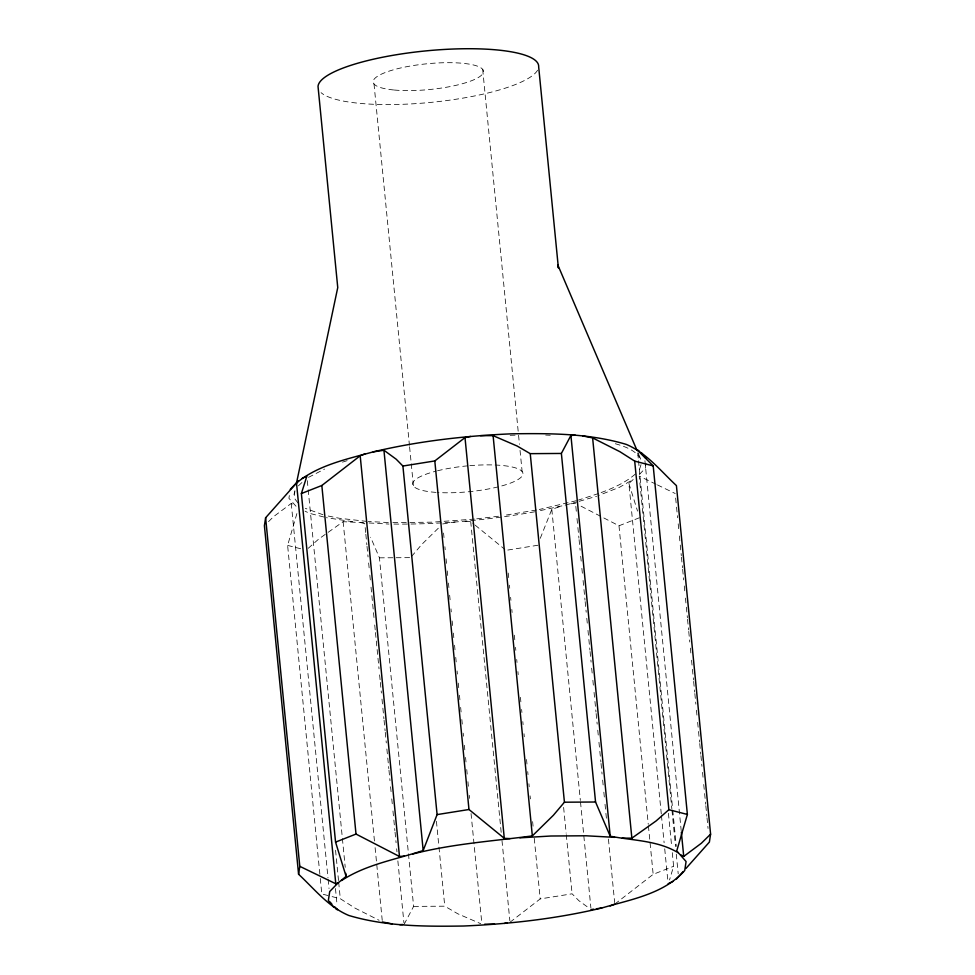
<?xml version="1.0" encoding="UTF-8"?>
<svg xmlns="http://www.w3.org/2000/svg" width="975" height="975" viewBox="0 0 975 975"><rect width="100%" height="100%" fill="white"/><g stroke="black" fill="none" stroke-linecap="round" stroke-linejoin="round"><path stroke-width="0.73" stroke-dasharray="4.88 3.66" d="M289.343 495.532L288.917 498.286L296.766 507.073M646.035 463.369L645.279 468.329L638.869 474.935M298.009 502.905L295.157 499.322L294.133 494.288L295.072 489.828M672.287 852.662L673.615 866.3L669.52 879.962M319.861 874.246L287.613 545.391L297.399 511.838M294.133 494.288L294.95 491.753M641.026 464.648L639.734 468.658L637.187 471.79M540.272 538.322L551.813 509.34L562.319 505.806L537.554 511.192M404.089 924.398L413.619 906.397L379.446 557.834L370.61 537.237M298.374 485.879L303.639 480.919M411.499 556.542L421.639 544.562L438.457 528.072M268.503 521.649L273.622 516.604L291.269 503.429L294.304 505.038M661.294 813.967L628.887 483.442L633.397 479.322L619.673 487.195L599.223 495.239M308.246 548.291L318.886 538.907L343.139 521.686L367.599 522.893M635.31 474.094C625.072 482.93 612.483 488.438 599.893 493.021M614.811 904.093L653.165 874.343L673.615 866.3M509.998 922.253L540.199 898.913L572.093 893.807L578.821 900.644L588.595 907.786M308.514 477.36L324.565 469.085M639.442 517.737L618.991 525.781L580.527 505.928M342.481 462.138L347.258 460.627M598.528 493.533L578.443 500.065M565.11 505.135L577.773 501.723M579.199 501.308L596.554 496.287M576.396 500.687L539.285 509.486M536.482 509.998L502.881 515.592M534.69 511.814C487.622 520.211 439.81 524.648 391.987 524.05M537.908 545.244L506.013 550.339M442.662 523.953L455.106 522.003M498.518 516.238L475.995 518.932M570.68 503.783L575.518 503.344M474.508 519.066L432.595 522.161L392.206 522.661M510.181 435.301L517.396 435.106M379.446 557.834L394.753 557.737M396.191 557.724L410.585 557.639M413.619 906.397L444.758 906.189L457.836 913.807L480.687 923.678M545.671 435.069L550.229 435.264M388.379 522.527L368.27 521.515M464.99 521.235L470.706 521.515L474.057 524.258M369.05 522.966L388.94 524.062M366.88 521.393L339.349 518.273L326.247 515.641M352.718 521.71L326.406 517.676M323.834 517.006L309.355 513.277L305.053 511.156M300.653 548.754L287.613 545.391M327.99 895.55L321.799 893.953L320.007 875.769M332.097 896.61L340.299 898.718L355.095 908.152L379.092 920.278M360.36 522.49L364.796 523.66L365.686 532.728M615.335 443.735C624.622 446.44 634.871 449.841 640.404 458.335L640.904 460.761M322.969 514.727L305.333 508.353M656.09 484.258L639.21 476.08L671.836 808.775M657.455 484.928L675.212 493.521M475.178 525.172L504.867 549.4M638.028 452.766L640.404 458.335M628.887 483.442L637.54 511.095M675.663 498.067L676.406 505.647M676.553 507.158L677.588 517.774M678.186 523.831L678.783 529.9M679.38 535.957L680.111 543.538M680.27 545.049L681.306 555.665M681.452 557.176L682.5 567.779M682.646 569.303L683.682 579.906M684.279 585.963L684.877 592.032M685.462 598.089L686.205 605.67M686.363 607.181L687.399 617.797M687.546 619.308L688.582 629.911M688.74 631.434L689.776 642.037M690.373 648.107L690.97 654.164M691.555 660.221L692.299 667.802M692.445 669.313L693.493 679.928M693.639 681.44L694.675 692.055M694.834 693.566L695.87 704.169M696.467 710.239L697.052 716.296M697.649 722.365L698.392 729.934M698.539 731.457L699.587 742.06M699.733 743.572L700.769 754.187M700.915 755.698L701.963 766.313M702.561 772.371L703.146 778.428M703.743 784.497L704.486 792.078M704.632 793.589L705.681 804.192M705.827 805.716L706.863 816.319M707.009 817.83L708.057 828.445M644.926 460.712L681.196 830.639M637.76 453.18L638.345 459.225M638.503 460.736L672.604 808.555M672.75 810.067L676.309 846.361M671.982 810.286L675.541 846.58M676.284 854.149L678.21 873.807M668.423 813.26L671.69 846.592M661.44 815.478L664.121 842.778M664.718 848.835L667.838 880.681M618.991 525.781L648.265 824.326M648.412 825.849L653.165 874.343M575.823 506.366L576.408 512.411M577.005 518.468L577.748 526.025M577.895 527.536L578.931 538.127M579.077 539.638L580.113 550.217M580.71 556.274L581.307 562.319M581.892 568.364L582.489 574.421M583.087 580.466L583.83 588.023M583.976 589.546L585.012 600.125M585.158 601.636L586.194 612.227M586.792 618.272L587.389 624.317M587.974 630.374L588.717 637.93M588.863 639.442L589.899 650.033M590.058 651.544L591.094 662.122M591.679 668.18L592.276 674.225M592.873 680.27L593.458 686.327M594.055 692.372L594.799 699.94M594.945 701.452L595.981 712.03M596.127 713.542L597.175 724.132M597.76 730.178L598.357 736.223M598.955 742.28L599.686 749.836M599.844 751.347L600.88 761.938M601.027 763.449L602.062 774.04M602.66 780.085L603.245 786.13M603.842 792.175L604.439 798.233M605.024 804.277L605.768 811.846M605.914 813.357L606.657 820.913M608.437 839.061L614.664 902.57M551.813 509.34L580.357 800.438M580.503 801.95L590.911 908.078M563.623 807.422L566.146 833.186M566.292 834.71L572.093 893.807M482.686 69.371L518.42 433.765M518.566 435.277L519.456 444.344M520.041 450.389L522.125 471.559M508.243 573.068L508.694 577.614M509.438 585.195L509.73 588.23M510.62 597.322L510.924 600.356M511.814 609.448L512.107 612.483M514.337 635.213L514.788 639.758M515.531 647.339L515.824 650.362M516.713 659.453L517.006 662.488M517.908 671.58L518.2 674.615M520.431 697.344L520.869 701.89M521.613 709.471L521.918 712.506M522.807 721.598L523.1 724.62M524.002 733.724L524.294 736.747M526.524 759.488L526.963 764.034M527.707 771.603L528.011 774.638M528.901 783.729L529.193 786.764M530.083 795.856L530.388 798.891M532.618 821.62L533.057 826.166M534.251 838.293L540.199 898.913M470.706 521.515L501.247 833.04M501.991 840.596L509.852 920.741M443.552 533.045L444.003 537.591M444.893 546.695L445.185 549.717M446.075 558.821L446.526 563.367M447.269 570.948L447.72 575.494M448.463 583.074L448.902 587.62M449.646 595.201L450.097 599.759M450.986 608.851L451.279 611.886M452.168 620.977L452.619 625.523M453.363 633.104L453.814 637.662M454.557 645.243L454.996 649.789M455.739 657.369L456.19 661.915M457.08 671.007L457.372 674.042M458.274 683.134L458.713 687.692M459.457 695.273L459.908 699.818M460.651 707.399L461.09 711.945M461.833 719.526L462.284 724.072M463.174 733.176L463.466 736.198M464.368 745.302L464.807 749.848M465.55 757.429L466.001 761.975M466.745 769.555L467.183 774.101M467.927 781.682L468.378 786.24M469.268 795.332L469.572 798.367M471.047 813.528L481.76 922.679M374.01 83.923L409.439 445.283M409.585 446.794L413.449 486.098M436.434 821.328L438.811 845.581M438.969 847.092L444.758 906.189M365.832 534.239L366.868 544.83M367.014 546.341L368.05 556.932M368.648 562.977L369.245 569.022M369.83 575.079L370.427 581.124M371.024 587.169L374.132 618.93M374.729 624.975L375.314 631.032M375.472 632.543L377.837 656.736M377.983 658.247L379.031 668.838M379.616 674.883L380.213 680.928M380.36 682.439L381.396 693.03M381.993 699.075L382.736 706.643M382.883 708.155L383.918 718.733M384.065 720.245L385.101 730.836M385.259 732.347L386.295 742.938M386.88 748.983L387.623 756.539M387.77 758.05L388.818 768.641M388.964 770.152L390 780.743M390.597 786.788L391.182 792.833M391.779 798.891L392.377 804.936M392.962 810.981L393.705 818.549M393.851 820.06L394.887 830.639M395.046 832.15L396.082 842.741M396.667 848.786L396.971 851.809M397.861 860.888L403.93 922.886M343.139 521.686L374.51 841.596M375.107 847.653L382.237 920.424M307.308 480.687L308.051 488.268M308.197 489.779L342.249 836.989M342.396 838.5L345.223 867.311M335.546 850.224L338.52 880.535M338.666 882.046L340.299 898.718M335.461 888.53L337.094 905.153M291.269 503.429L327.99 877.914M328.136 879.426L329.026 888.53M537.578 70.188A110.821 25.874 -5.6 0 1 433.57 102.119A110.821 25.874 -5.6 0 1 321.08 92.662M495.081 465.014A55.417 12.931 -5.6 0 1 514.837 481.26A55.417 12.931 -5.6 0 1 437.519 492.497M436.069 492.399A55.417 12.931 -5.6 0 1 436.069 471.144M437.507 470.779A55.417 12.931 -5.6 0 1 468.366 465.782M469.816 465.66A55.417 12.931 -5.6 0 1 492.046 464.917M394.314 90.029A55.417 12.931 -5.6 0 0 482.966 73.418A55.417 12.931 -5.6 0 0 407.769 66.495A55.417 12.931 -5.6 0 0 394.314 90.029"/><path stroke-width="1.46" d="M638.796 450.596L637.455 450.158L653.201 465.892L687.387 814.454L676.747 850.895L686.083 861.559L684.718 870.517C663.926 894.026 630.496 899.596 601.758 907.993C556.469 918.767 510.035 923.995 463.576 926.018C425.173 926.567 385.929 926.567 348.794 915.464C328.502 906.982 314.377 888.944 298.582 874.246L299.788 866.324L265.614 517.762L296.498 483.015C317.96 465.075 346.868 459.188 373.242 451.864C418.531 441.09 464.965 435.849 511.424 433.826C549.827 433.278 589.071 433.278 626.206 444.381C646.498 452.863 660.623 470.901 676.418 485.599L710.592 834.161L709.386 842.083L685.912 868.506M265.614 517.762L264.408 525.683L298.582 874.246M296.327 483.88L337.752 287.564L318.033 86.47A110.821 25.874 -5.6 0 1 430.06 50.505A110.821 25.874 -5.6 0 1 538.663 66.836L558.383 267.918L557.724 264.725L636.833 449.987M333.742 907.225L328.356 900.473L329.721 891.516L337.935 883.057L346.113 876.403L335.558 842.108L301.385 493.545L306.869 476.141L302.165 478.347M373.242 451.864L383.943 450.255L396.179 459.201L402.907 466.038L437.092 814.6L423.187 850.505C395.692 859.621 366.222 864.362 341.603 880.535M678.234 852.772C657.686 840.316 633.043 840.706 610.204 836.184L595.554 802.011L561.381 453.448L570.911 435.447L575.201 435.167M480.468 435.654L493.094 435.654L517.164 446.038L530.242 453.655L564.428 802.206L553.361 815.295L532.338 835.904C492.363 841.193 451.888 843.85 412.681 854.039M683.134 871.626L676.504 878.975M290.282 489.34L298.496 480.87M710.592 834.161L701.378 843.241L683.731 856.416L680.696 854.807M582.855 435.947L592.617 437.897L619.905 451.705L634.701 461.126L668.887 809.689L656.114 820.938L631.861 838.159L622.282 838.134M301.385 493.545L321.835 485.501L360.189 455.764L364.882 453.887M402.907 466.038L434.801 460.943L465.002 437.592L470.572 436.434M668.131 883.703L672.835 881.497M610.118 905.958L614.811 904.093M335.558 842.108L356.009 834.064L399.482 856.501L404.32 856.074M299.788 866.324L335.79 883.764L337.935 883.057M504.428 923.422L507.219 922.838M437.092 814.6L468.975 809.506L504.294 838.329L510.01 838.61M591.057 909.59L593.726 909.188M596.408 908.785L601.758 907.993M399.799 924.678L402.651 924.495M519.894 837.842L550.863 836.014L586.06 835.782L614.64 837.354M530.242 453.655L561.381 453.448M564.428 802.206L595.554 802.011M484.709 924.203L494.532 924.19M382.383 921.948L392.145 923.898M653.201 465.892L634.701 461.126M668.887 809.689L687.387 814.454M336.204 909.261L337.545 909.699L334.705 906.86M329.769 901.936L331.768 903.922M641.257 452.619L645.755 458.262M681.354 832.162L683.731 856.416M592.617 437.897L631.861 838.159M570.911 435.447L610.204 836.184M493.094 435.654L532.338 835.904M465.002 437.592L504.294 838.329M434.801 460.943L468.975 809.506M383.943 450.255L423.187 850.505M360.189 455.764L399.482 856.501M321.835 485.501L356.009 834.064M345.808 873.368L346.113 876.403M296.498 483.015L335.79 883.764"/></g></svg>
